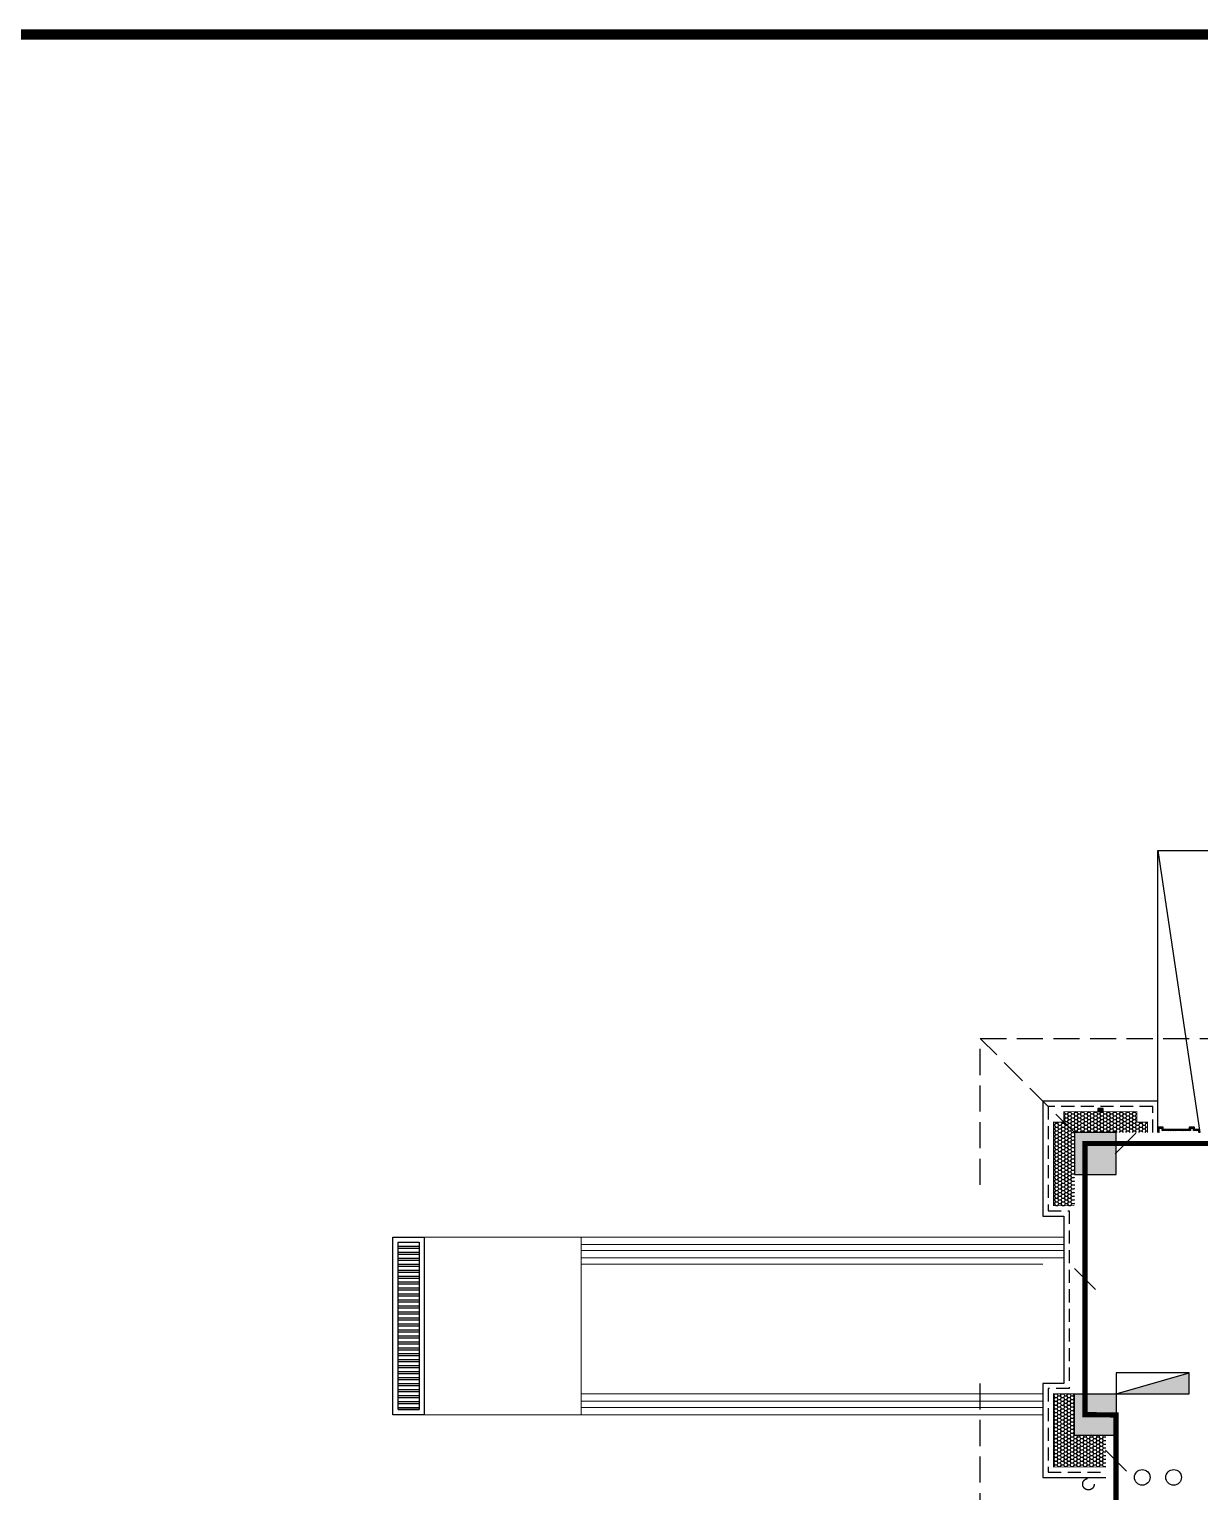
# Model space of a CAD drawing. Extents: x 3774419 to 4775970, y -926964 to 2266.
# Drawn here: x 4562872 to 4574072, y -763600 to -749604 of the extents above; entities that cross this region are included whole.
import ezdxf

# ---------------------------------------------------------------- set-up
doc = ezdxf.new("R2010")
doc.units = 0
doc.header["$LTSCALE"] = 1000
doc.header["$MEASUREMENT"] = 0
for name, pattern in [('CENTER2', [1.125, 0.75, -0.125, 0.125, -0.125]), ('DASH', [0.35, 0.25, -0.1]), ('HIDDEN', [0.375, 0.25, -0.125])]:
    doc.linetypes.add(name, pattern=pattern)
doc.layers.get('0').update_dxf_attribs({"linetype": 'CONTINUOUS'})
for name, color, linetype in [('!!电气', 1, 'CONTINUOUS'), ('A-EQPM-MECH', 191, 'CONTINUOUS'), ('EQUIP_消火栓', 7, 'CONTINUOUS'), ('SHTLN', 4, 'CONTINUOUS'), ('VPIPE-消防', 1, 'TG_X'), ('VPIPE-给水', 3, 'TG_J'), ('VPIPE-雨水', 4, 'DASH'), ('WIRE-接地', 2, 'CONTINUOUS'), ('卫生间', 6, 'CONTINUOUS'), ('看线', 185, 'CONTINUOUS'), ('立面', 73, 'CONTINUOUS'), ('立面-看线', 251, 'CONTINUOUS'), ('铝合金', 144, 'CONTINUOUS')]:
    doc.layers.add(name, color=color, linetype=linetype)
for name, color, linetype, lineweight in [('PUB_HATCH', 8, 'CONTINUOUS', 9), ('STAIR', 252, 'CONTINUOUS', 20), ('图框', 147, 'CONTINUOUS', 20), ('平面-栏杆', 56, 'CONTINUOUS', 15), ('平面-看线', 252, 'CONTINUOUS', 15)]:
    doc.layers.add(name, color=color, linetype=linetype, lineweight=lineweight)
doc.styles.add('TG_LINETYPE', font='SIMPLEX', dxfattribs={"width": 0.8, "height": 3, "bigfont": 'HZTXT'})
doc.linetypes.add('TG_J', pattern='A,2,-0.22,["J",TG_LINETYPE,S=0.1,R=0,X=-0.18,Y=-0.15],0', length=2.22)
doc.linetypes.add('TG_X', pattern='A,4,-0.3,["X",TG_LINETYPE,S=0.1,R=0,X=-0.23,Y=-0.15],0', length=4.3)

# ---------------------------------------------------------------- blocks, each defined once
blk = doc.blocks.new('$TwtSys$00000434')
at = {"color": 252}
for p, q in [((-0.5, 0.5), (-0.5, -0.5)), ((-0.5, -0.5), (0.5, 0.5)), ((0.5, 0.5), (-0.5, 0.5)), ((0.5, -0.5), (0.5, 0.5)), ((-0.5, -0.5), (0.5, -0.5))]:
    blk.add_line(p, q, dxfattribs=at)
blk.add_solid([(0.5, -0.5), (0.5, 0.5), (-0.5, -0.5)], dxfattribs=at)
blk = doc.blocks.new('A$C148B7D8E')
at = {"layer": '卫生间', "color": 252, "linetype": 'DASH'}
blk.add_line((15200, 14500), (16100, 15400), dxfattribs=at)
for points in [[(16100, 14000), (16100, 15400), (7700, 15400), (7700, 10800), (7300, 10800), (7300, 10000), (900, 10000), (900, 9000), (-900, 9000), (-900, -900), (1750, -900), (1750, -2100), (23450, -2100), (23450, -900), (25100, -900)], [(25100, 9000), (24300, 9000), (24300, 10000), (17900, 10000), (17900, 10800), (16100, 10800), (16100, 12200)]]:
    blk.add_lwpolyline(points, dxfattribs=at)
blk = doc.blocks.new('A$C028C60F5')
at = {"color": 252}
blk.add_lwpolyline([(400, 0), (0, 0), (0, -400), (400, -400)], close=True, dxfattribs=at)
at = {"layer": 'PUB_HATCH', "color": 252}
blk.add_solid([(0, -400), (400, -400), (0, 0), (400, 0)], dxfattribs=at)
blk = doc.blocks.new('A$C3EFA6995')
for p in [(9700, 100), (9700, -2400), (15900, -2400)]:
    blk.add_blockref('A$C028C60F5', p)
at = {"xscale": -1}
blk.add_blockref('A$C028C60F5', (16300, 100), dxfattribs=at)
blk = doc.blocks.new('A$C66B635E3')
h = blk.add_hatch()
h.set_pattern_fill('ANSI32', color=252, scale=12, angle=135)
h.set_pattern_definition([(180, (28380, 14600), (-4e-15, -57.15), []), (180, (28360.95, 14619.05), (-4e-15, -57.15), [])])
h.paths.add_polyline_path([(28430, 12950), (28630, 12950), (28630, 14550), (28430, 14550)])
at = {"layer": '立面'}
h = blk.add_hatch(dxfattribs=at)
h.set_pattern_fill('ANSI31', color=252, scale=2)
h.set_pattern_definition([(45, (-853150.0334, -779765.5013), (-2.24506403, 2.24506403), [])])
h.paths.add_polyline_path([(35125, 15800), (35175, 15800), (35175, 15830), (35125, 15830)])
h = blk.add_hatch(dxfattribs=at)
h.set_pattern_fill('ANSI31', color=252, scale=2)
h.set_pattern_definition([(45, (-665142.2845, -939480.3315), (-2.24506403, 2.24506403), [])])
h.paths.add_polyline_path([(35700, 15600), (36100, 15600), (36100, 15630), (36050, 15630), (36050, 15650), (36000, 15650), (36000, 15630), (35750, 15630), (35750, 15650), (35700, 15650)])
h.paths.add_polyline_path([(35710, 15600), (36090, 15600), (36090, 15620), (36040, 15620), (36040, 15640), (36010, 15640), (36010, 15620), (35740, 15620), (35740, 15640), (35710, 15640)])
at = {"layer": '立面-看线'}
h = blk.add_hatch(dxfattribs=at)
h.set_pattern_fill('HONEY', color=252, scale=13)
h.set_pattern_definition([(0, (-420517.216, -516416.725), (30.95625, 17.872595), [20.6375, -41.275]), (120, (-420517.216, -516416.725), (-30.9562463, 17.8726014), [20.6375, -41.275]), (60, (-420517.216, -516416.725), (3.7e-06, 35.7451964), [-41.275, 20.6375])])
h.paths.add_polyline_path([(35500, 15700), (35500, 15800), (34800, 15800), (34800, 15700), (34700, 15700), (34700, 14900), (34900, 14900), (34900, 15600), (35599, 15600), (35599, 15700)])
h = blk.add_hatch(dxfattribs=at)
h.set_pattern_fill('HONEY', color=252, scale=13)
h.set_pattern_definition([(0, (-420616.579, -519916.725), (30.95625, 17.872595), [20.6375, -41.275]), (120, (-420616.579, -519916.725), (-30.9562463, 17.8726014), [20.6375, -41.275]), (60, (-420616.579, -519916.725), (3.7e-06, 35.7451964), [-41.275, 20.6375])])
h.paths.add_polyline_path([(35200, 12700), (34900, 12700), (34900, 13100), (34701, 13100), (34701, 12400), (35200, 12400)])
at = {"color": 252, "const_width": 8}
for points in [[(34900, 14900), (34700, 14900), (34700, 15700), (34800, 15700), (34800, 15800), (35090, 15800), (35090, 15800), (35210, 15800), (35210, 15800), (35500, 15800), (35500, 15700), (35600, 15700), (35600, 15600)], [(34900, 13100), (34700, 13100), (34700, 12400), (35200, 12400)]]:
    blk.add_lwpolyline(points, dxfattribs=at)
at = {"color": 252}
for points in [[(28380, 14600), (28680, 14600), (28680, 12900), (28380, 12900)], [(28430, 14550), (28630, 14550), (28630, 12950), (28430, 12950)]]:
    blk.add_lwpolyline(points, close=True, dxfattribs=at)
at = {"layer": 'A-EQPM-MECH', "color": 252}
for points in [[(35700, 15600), (35700, 18300), (40700, 18300), (40700, 15600)], [(35700, 18300), (36100, 15600)]]:
    blk.add_lwpolyline(points, dxfattribs=at)
at = {"layer": 'STAIR', "color": 252}
blk.add_line((34600, 14340), (30180, 14340), dxfattribs=at)
blk.add_lwpolyline([(30180, 14600), (28680, 14600), (28680, 12900), (30180, 12900)], close=True, dxfattribs=at)
at = {"layer": 'VPIPE-消防', "color": 252, "linetype": 'Continuous'}
blk.add_circle((35850, 12300), 75, dxfattribs=at)
at = {"layer": 'VPIPE-给水', "color": 252, "linetype": 'Continuous'}
blk.add_circle((35550, 12300), 75, dxfattribs=at)
at = {"layer": 'VPIPE-雨水', "color": 252}
blk.add_circle((35035, 12235), 55, dxfattribs=at)
at = {"layer": '平面-栏杆', "color": 252}
for p, q in [((30180, 14530), (34800, 14530)), ((30180, 14470), (34800, 14470)), ((30180, 13030), (34600, 13030)), ((30180, 12970), (34600, 12970))]:
    blk.add_line(p, q, dxfattribs=at)
at = {"layer": '平面-看线', "color": 252}
for p, q in [((30180, 14600), (34800, 14600)), ((30180, 14400), (30180, 14600)), ((30180, 14400), (34800, 14400)), ((30180, 13100), (34600, 13100)), ((30180, 12900), (30180, 13100)), ((30180, 12900), (34600, 12900))]:
    blk.add_line(p, q, dxfattribs=at)
at = {"layer": '看线', "color": 252}
blk.add_lwpolyline([(35700, 15600), (35700, 15900), (34600, 15900), (34600, 14800), (34800, 14800), (34800, 13200), (34600, 13200), (34600, 12300), (35200, 12300)], dxfattribs=at)
at = {"layer": '看线', "color": 252, "linetype": 'HIDDEN', "ltscale": 0.5}
blk.add_lwpolyline([(35650, 15600), (35650, 15850), (34650, 15850), (34650, 14850), (34850, 14850), (34850, 13150), (34650, 13150), (34650, 12350), (35200, 12350)], dxfattribs=at)
at = {"layer": '立面', "color": 252}
blk.add_lwpolyline([(35125, 15800), (35175, 15800), (35175, 15830), (35125, 15830)], close=True, dxfattribs=at)
at = {"layer": '铝合金', "color": 252}
blk.add_lwpolyline([(35125, 15800), (35175, 15800), (35175, 15830), (35125, 15830)], close=True, dxfattribs=at)
for points in [[(36100, 15600), (36100, 15630), (36050, 15630), (36050, 15650), (36000, 15650), (36000, 15630), (35750, 15630), (35750, 15650), (35700, 15650), (35700, 15600)], [(36090, 15600), (36090, 15620), (36040, 15620), (36040, 15640), (36010, 15640), (36010, 15620), (35740, 15620), (35740, 15640), (35710, 15640), (35710, 15600)]]:
    blk.add_lwpolyline(points, dxfattribs=at)
at = {"color": 252, "xscale": -1}
for name, p in [('A$C148B7D8E', (50100, 1100)), ('A$C3EFA6995', (51200, 15500))]:
    blk.add_blockref(name, p, dxfattribs=at)
at = {"layer": 'EQUIP_消火栓', "color": 252, "xscale": 700, "yscale": 200, "zscale": 700}
blk.add_blockref('$TwtSys$00000434', (35650, 13200), dxfattribs=at)
blk = doc.blocks.new('$TelecSys$00000008')
blk.add_line((0.4, 0.4), (-0.4, -0.4))

msp = doc.modelspace()

# ---------------------------------------------------------------- linework, layer by layer
at = {"layer": 'WIRE-接地', "color": 2, "linetype": 'CENTER2', "const_width": 50}
msp.add_lwpolyline([(4537972.2, -766667.6), (4539779.2, -766667.6), (4546179.1, -766667.6), (4546179.1, -764869), (4548278.1, -764869), (4548278.1, -762768.7), (4546570.9, -762768.7), (4546570.9, -760267.5), (4552985.3, -760267.5), (4552985.3, -762753), (4552674.4, -762753), (4552674.4, -764866.5), (4554778.9, -764866.5), (4554778.9, -765665), (4554778.9, -766660.7), (4571169.9, -766660.7), (4571169.9, -764865.5), (4573270.6, -764865.5), (4573270.6, -762864.5), (4572973.7, -762862.1), (4572973.7, -760266.7), (4579374.5, -760266.7)], dxfattribs=at)
at = {"layer": '图框', "const_width": 100}
msp.add_lwpolyline([(4606769.6, -807053.6), (4606769.6, -749653.6), (4526169.6, -749653.6), (4526169.6, -807053.6)], close=True, dxfattribs=at)
msp.add_lwpolyline([(4606769.6, -807053.6), (4606769.6, -749653.6), (4526169.6, -749653.6), (4526169.6, -807053.6)], close=True, dxfattribs=at)

# ---------------------------------------------------------------- block references
at = {"layer": '!!电气'}
msp.add_blockref('A$C66B635E3', (4537972, -775762.1), dxfattribs=at)
at = {"layer": 'SHTLN', "color": 2, "xscale": 250, "yscale": 250, "zscale": 250}
msp.add_blockref('$TelecSys$00000008', (4573361.6, -760266.7), dxfattribs=at)
at = {"layer": 'SHTLN', "color": 2, "xscale": 250, "yscale": 250, "zscale": 250, "rotation": 90}
for p in [(4572973.7, -761564.4), (4573270.6, -763302.5)]:
    msp.add_blockref('$TelecSys$00000008', p, dxfattribs=at)

doc.saveas('drawing.dxf')
